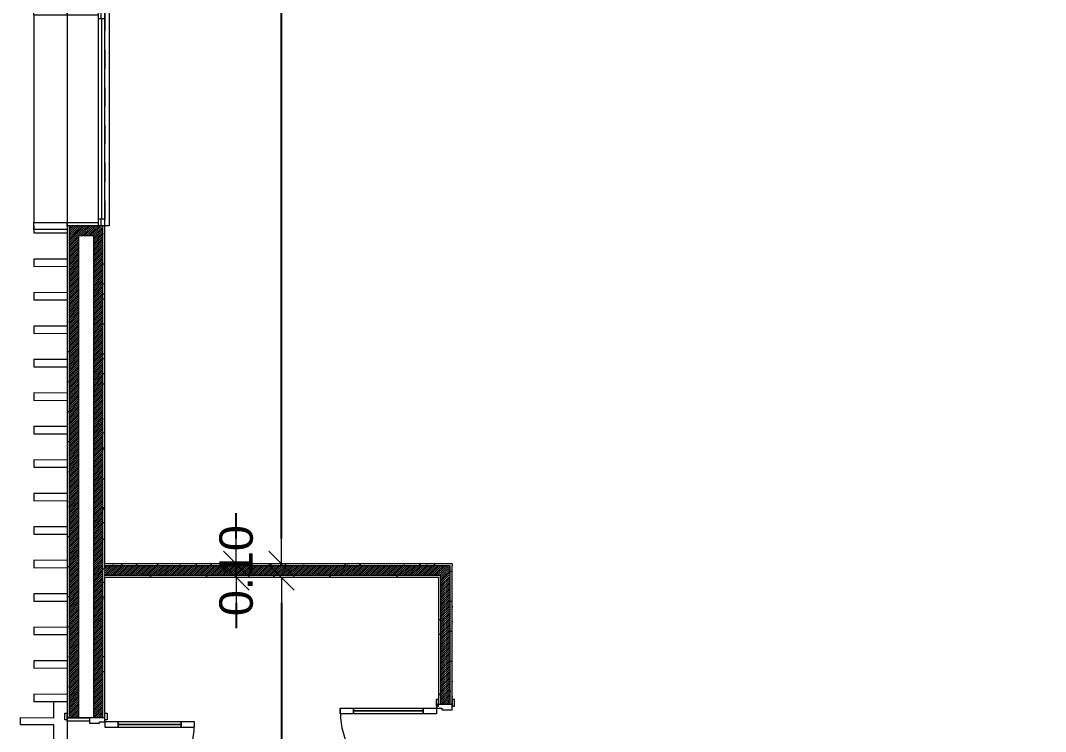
# Model space of a CAD drawing. Header units: millimetres. Extents: x -284281 to 1648660, y -821378 to -151356.
# Drawn here: x -207253 to -199593, y -229953 to -224643 of the extents above; entities that cross this region are included whole.
import ezdxf

# ---------------------------------------------------------------- set-up
doc = ezdxf.new("R2010")
doc.units = ezdxf.units.MM
doc.header["$MEASUREMENT"] = 0
doc.set_wipeout_variables(frame=1)
doc.linetypes.add('Traits', pattern=[282.222223, 141.111112, -141.111112])
doc.linetypes.add('Wipeout_Contour', pattern=[1000, 0, -1000])
doc.layers.get('Defpoints').update_dxf_attribs({"color": 250})
for name, color, linetype in [('Cotations - 1_100', 7, 'Continuous'), ('Fenêtres ARCHICAD', 7, 'Continuous'), ('Nouveau_0', 7, 'Continuous'), ('Portes ARCHICAD', 7, 'Continuous'), ('Structure - Murs extérieurs', 7, 'Continuous')]:
    doc.layers.add(name, color=color, linetype=linetype)
doc.styles.add('STYLE_GENERE_2', font='arial.ttf')
doc.dimstyles.new('STYLE_GENERE__4', dxfattribs={"dimtxt": 250, "dimasz": 190, "dimexe": 0.18, "dimexo": 0.0625, "dimgap": 0, "dimtad": 0, "dimlfac": 0.001, "dimzin": 0, "dimdsep": 46, "dimtxsty": 'STYLE_GENERE_2', "dimblk": 'ARROWHEAD_6', "dimblk1": 'ARROWHEAD_6', "dimblk2": 'ARROWHEAD_6', "dimcen": 0.09, "dimse1": 1, "dimse2": 1, "dimclrd": 7, "dimclre": 7, "dimclrt": 7, "dimazin": 0, "dimtfac": 1, "dimtdec": 4, "dimtmove": 0, "dimatfit": 3, "dimfxl": 1, "dimtolj": 1, "dimtzin": 0, "dimarcsym": 0})
pattern_1 = [(45, (0, 175), (-55.684659, 55.684659), [0, -52.5, 0, -78.75]), (110, (175, 175), (74.000794, 26.934086), [0, -38.5, 0, -66.5])]
pattern_2 = [(45, (0, 0), (-7.0710678, 7.0710678), [])]

# ---------------------------------------------------------------- blocks, each defined once
blk = doc.blocks.new('Fenêtre 25_2')
at = {"layer": 'Fenêtres ARCHICAD', "color": 7, "linetype": 'Continuous', "lineweight": 5}
for p, q in [((-775, 480), (-825, 480)), ((-825, 480), (-825, 230)), ((-775, 480), (775, 480)), ((-775, 230), (-775, 480)), ((825, 480), (775, 480)), ((775, 480), (775, 230)), ((825, 230), (825, 480)), ((-825, 230), (-775, 230)), ((-825, 230), (-800, 230)), ((-825, 230), (-800, 230)), ((-775, 230), (-800, 230)), ((-800, 230), (-800, 0)), ((-800, 215), (-800, 230)), ((-800, 215), (-800, 230)), ((-775, 0), (-775, 230)), ((800, 230), (775, 230)), ((775, 230), (775, 0)), ((775, 230), (825, 230)), ((800, 0), (800, 230)), ((800, 215), (800, 230)), ((800, 215), (800, 230)), ((800, 230), (825, 230)), ((800, 230), (825, 230)), ((-800, 145), (-800, 215)), ((-800, 145), (-800, 215)), ((-800, 145), (-800, 215)), ((-800, 145), (-800, 215)), ((800, 145), (800, 215)), ((800, 145), (800, 215)), ((800, 145), (800, 215)), ((800, 145), (800, 215)), ((-800, 35), (-800, 145)), ((-800, 35), (-800, 145)), ((-800, 35), (-800, 145)), ((-800, 35), (-800, 145)), ((800, 35), (800, 145)), ((800, 35), (800, 145)), ((800, 35), (800, 145)), ((800, 35), (800, 145)), ((-800, 0), (-800, 35)), ((-800, 0), (-800, 35)), ((-800, 0), (-775, 0)), ((-800, -35), (-800, 0)), ((-800, -35), (-800, 0)), ((775, 0), (800, 0)), ((800, 0), (800, 35)), ((800, 0), (800, 35)), ((800, -35), (800, 0)), ((800, -35), (800, 0)), ((-800, -20), (800, -20)), ((-800, -50), (-800, -35)), ((-800, -50), (-800, -35)), ((-800, -50), (-800, -83.3)), ((800, -50), (800, -35)), ((800, -50), (800, -35)), ((800, -83.3), (800, -50)), ((-800, -83.3), (800, -83.3))]:
    blk.add_line(p, q, dxfattribs=at)
at = {"layer": 'Fenêtres ARCHICAD', "color": 7, "linetype": 'Traits', "lineweight": 5}
blk.add_line((-800, -50), (800, -50), dxfattribs=at)
at = {"color": 254, "linetype": 'Wipeout_Contour', "lineweight": 0, "ltscale": 3003.33026}
blk.add_wipeout([(-750, 0), (-750, -50), (750, -50), (750, 0)], dxfattribs=at).dxf.layer = 'Fenêtres ARCHICAD'
at = {"layer": 'Fenêtres ARCHICAD', "color": 7, "linetype": 'Continuous', "lineweight": 5}
for p, q in [((-800, 0), (-750, 0)), ((-750, 0), (-750, -50)), ((-750, 0), (750, 0)), ((750, -50), (750, 0)), ((750, 0), (800, 0)), ((-750, -50), (-800, -50)), ((-750, -25), (750, -25)), ((750, -50), (-750, -50)), ((800, -50), (750, -50))]:
    blk.add_line(p, q, dxfattribs=at)
blk = doc.blocks.new('Porte double 25')
at = {"layer": 'Portes ARCHICAD', "color": 7, "linetype": 'Continuous', "lineweight": 5}
for p, q in [((-672, 672), (-672, 572)), ((-632, 672), (-672, 672)), ((-632, 572), (-632, 672)), ((632, 572), (632, 672)), ((632, 672), (672, 672)), ((672, 672), (672, 572)), ((-672, 572), (-632, 572)), ((-652, 572), (-652, 100)), ((672, 572), (632, 572)), ((652, 572), (652, 100)), ((-632, 100), (-672, 100)), ((-672, 100), (-672, 0)), ((-632, 0), (-632, 100)), ((632, 0), (632, 100)), ((632, 100), (672, 100)), ((672, 100), (672, 0)), ((-737, 0), (-737, 19)), ((-737, 19), (-687, 19)), ((-687, 0), (-737, 0)), ((-700, 0), (-737, 0)), ((-700, 0), (-737, 0)), ((-672, 0), (-700, 0)), ((-700, 0), (-700, -115)), ((-700, 0), (-700, -15)), ((-700, 0), (-700, -15)), ((-687, 19), (-687, 0)), ((-672, -40), (-672, 0)), ((-672, 0), (-632, 0)), ((672, 0), (632, 0)), ((700, 0), (672, 0)), ((672, 0), (672, -40)), ((687, 19), (737, 19)), ((687, 0), (687, 19)), ((737, 0), (687, 0)), ((700, -115), (700, 0)), ((700, 0), (700, -15)), ((700, 0), (700, -15)), ((700, 0), (737, 0)), ((700, 0), (737, 0)), ((737, 19), (737, 0)), ((-700, -15), (-700, -85)), ((-700, -15), (-700, -85)), ((-660, -40), (-672, -40)), ((-660, -115), (-660, -40)), ((672, -40), (660, -40)), ((660, -40), (660, -115)), ((700, -15), (700, -85)), ((700, -15), (700, -85)), ((-700, -85), (-700, -115)), ((-700, -85), (-700, -115)), ((-700, -280), (-700, -115)), ((-700, -115), (-675, -115)), ((-700, -115), (-660, -115)), ((-700, -115), (-700, -195)), ((-700, -115), (-700, -195)), ((-675, -115), (-675, -280)), ((660, -115), (700, -115)), ((675, -280), (675, -115)), ((675, -115), (700, -115)), ((700, -85), (700, -115)), ((700, -85), (700, -115)), ((700, -115), (700, -280)), ((700, -115), (700, -195)), ((700, -115), (700, -195)), ((-700, -195), (-700, -265)), ((-700, -195), (-700, -265)), ((700, -195), (700, -265)), ((700, -195), (700, -265)), ((-737, -299), (-737, -280)), ((-737, -280), (-687, -280)), ((-700, -280), (-737, -280)), ((-700, -280), (-737, -280)), ((-687, -299), (-737, -299)), ((-700, -265), (-700, -280)), ((-700, -265), (-700, -280)), ((-675, -280), (-700, -280)), ((-687, -280), (-687, -299)), ((700, -280), (675, -280)), ((687, -280), (737, -280)), ((687, -299), (687, -280)), ((737, -299), (687, -299)), ((700, -265), (700, -280)), ((700, -265), (700, -280)), ((700, -280), (737, -280)), ((700, -280), (737, -280)), ((737, -280), (737, -299))]:
    blk.add_line(p, q, dxfattribs=at)
at = {"layer": 'Portes ARCHICAD', "color": 7, "linetype": 'Continuous', "lineweight": 5, "flags": 128}
for points in [[(-672, 572), (-672, 100), (-652, 100), (-652, 572)], [(-652, 572), (-652, 100), (-632, 100), (-632, 572)], [(652, 572), (652, 100), (632, 100), (632, 572)], [(672, 572), (672, 100), (652, 100), (652, 572)]]:
    blk.add_lwpolyline(points, close=True, dxfattribs=at)
at = {"layer": 'Portes ARCHICAD', "color": 7, "linetype": 'Continuous', "lineweight": 5}
for centre, start, end in [((-672, 0), 0, 90), ((672, 0), 90, 180)]:
    blk.add_arc(centre, 672, start, end, dxfattribs=at)
blk = doc.blocks.new('Mur_4_1', base_point=(219225.5, -253395.6))
at = {"color": 254, "linetype": 'Wipeout_Contour', "lineweight": 0, "ltscale": 1265262.558585493}
blk.add_wipeout([(219225.5, -229852.4), (219240.5, -229852.4), (219240.5, -226177.6), (219225.5, -226177.6)], dxfattribs=at)
at = {"color": 254, "linetype": 'Wipeout_Contour', "lineweight": 0, "ltscale": 1265997.470005612}
blk.add_wipeout([(219505.5, -226177.6), (219490.5, -226177.6), (219490.5, -229852.4), (219505.5, -229852.4)], dxfattribs=at)
at = {"linetype": 'Continuous', "lineweight": 5, "true_color": 0x5f5f5f}
h = blk.add_hatch(dxfattribs=at)
h.set_pattern_fill('ENDUIT_0001', color=251, style=0, pattern_type=2)
h.set_pattern_definition(pattern_1)
h.paths.add_polyline_path([(219225.5, -229852.4), (219240.5, -229852.4), (219240.5, -226177.6), (219225.5, -226177.6)])
h = blk.add_hatch(dxfattribs=at)
h.set_pattern_fill('ENDUIT_0001', color=251, style=0, pattern_type=2)
h.set_pattern_definition(pattern_1)
h.paths.add_polyline_path([(219505.5, -226177.6), (219490.5, -226177.6), (219490.5, -229852.4), (219505.5, -229852.4)])
at = {"color": 254, "linetype": 'Wipeout_Contour', "lineweight": 0, "ltscale": 1265430.666701743}
blk.add_wipeout([(219240.5, -226177.6), (219240.5, -229852.4), (219310.5, -229852.4), (219310.5, -226247.6)], dxfattribs=at)
at = {"linetype": 'Continuous', "lineweight": 5, "true_color": 0x5f5f5f}
h = blk.add_hatch(dxfattribs=at)
h.set_pattern_fill('BRIQUES_TERRE_CUITE__INT_97', color=251, style=0, pattern_type=2)
h.set_pattern_definition(pattern_2)
h.paths.add_polyline_path([(219240.5, -226177.6), (219240.5, -229852.4), (219310.5, -229852.4), (219310.5, -226247.6)])
at = {"color": 7, "linetype": 'Continuous', "lineweight": 5}
for p, q in [((219225.5, -229852.4), (219225.5, -229815.4)), ((219240.5, -229852.4), (219225.5, -229852.4))]:
    blk.add_line(p, q, dxfattribs=at)
at = {"color": 254, "linetype": 'Wipeout_Contour', "lineweight": 0, "ltscale": 1265730.470584759}
blk.add_wipeout([(219420.5, -226247.6), (219310.5, -226247.6), (219310.5, -229852.4), (219420.5, -229852.4)], dxfattribs=at)
at = {"color": 7, "linetype": 'Continuous', "lineweight": 5}
blk.add_line((219310.5, -229852.4), (219240.5, -229852.4), dxfattribs=at)
at = {"color": 254, "linetype": 'Wipeout_Contour', "lineweight": 0, "ltscale": 1265879.579869993}
blk.add_wipeout([(219420.5, -226177.6), (219420.5, -229852.4), (219490.5, -229852.4), (219490.5, -226177.6)], dxfattribs=at)
at = {"linetype": 'Continuous', "lineweight": 5, "true_color": 0x5f5f5f}
h = blk.add_hatch(dxfattribs=at)
h.set_pattern_fill('BRIQUES_TERRE_CUITE__INT_97', color=251, style=0, pattern_type=2)
h.set_pattern_definition(pattern_2)
h.paths.add_polyline_path([(219420.5, -226177.6), (219420.5, -229852.4), (219490.5, -229852.4), (219490.5, -226177.6)])
at = {"color": 7, "linetype": 'Continuous', "lineweight": 5}
for p, q in [((219490.5, -229852.4), (219490.5, -226177.6)), ((219505.5, -226177.6), (219490.5, -226177.6)), ((219390.5, -229852.4), (219310.5, -229852.4)), ((219420.5, -229852.4), (219390.5, -229852.4)), ((219490.5, -229852.4), (219420.5, -229852.4)), ((219505.5, -229852.4), (219490.5, -229852.4)), ((219505.5, -229852.4), (219505.5, -229815.4))]:
    blk.add_line(p, q, dxfattribs=at)
at = {"color": 7, "linetype": 'Continuous', "lineweight": 5, "flags": 128}
blk.add_lwpolyline([(219505.5, -229852.4), (219505.5, -226177.6)], dxfattribs=at)
at = {"layer": 'Portes ARCHICAD', "color": 7, "linetype": 'Continuous', "lineweight": 5, "zscale": 1000, "rotation": 270}
blk.add_blockref('Porte double 25', (219505.5, -230552.4), dxfattribs=at)
at = {"color": 254, "linetype": 'Wipeout_Contour', "lineweight": 0, "ltscale": 1260384.985733226}
blk.add_wipeout([(219310.5, -226247.6), (219420.5, -226247.6), (219420.5, -226177.6), (219240.5, -226177.6)], dxfattribs=at)
at = {"linetype": 'Continuous', "lineweight": 5, "true_color": 0x5f5f5f}
h = blk.add_hatch(dxfattribs=at)
h.set_pattern_fill('BRIQUES_TERRE_CUITE__INT_97', color=251, style=0, pattern_type=2)
h.set_pattern_definition(pattern_2)
h.paths.add_polyline_path([(219310.5, -226247.6), (219420.5, -226247.6), (219420.5, -226177.6), (219240.5, -226177.6)])
at = {"color": 7, "linetype": 'Continuous', "lineweight": 5}
for p, q in [((219225.5, -226177.6), (219225.5, -226202.6)), ((219240.5, -226177.6), (219225.5, -226177.6)), ((219240.5, -226177.6), (219240.5, -229852.4)), ((219310.5, -226177.6), (219240.5, -226177.6)), ((219310.5, -226177.6), (219240.5, -226177.6)), ((219420.5, -226177.6), (219310.5, -226177.6)), ((219420.5, -226177.6), (219310.5, -226177.6)), ((219455.5, -226177.6), (219420.5, -226177.6)), ((219490.5, -226177.6), (219455.5, -226177.6)), ((219310.5, -226247.6), (219310.5, -229852.4)), ((219310.5, -226247.6), (219420.5, -226247.6)), ((219420.5, -226247.6), (219420.5, -229852.4))]:
    blk.add_line(p, q, dxfattribs=at)
at = {"color": 7, "linetype": 'Continuous', "lineweight": 5, "flags": 128}
blk.add_lwpolyline([(219225.5, -226177.6), (219225.5, -229852.4)], dxfattribs=at)
at = {"layer": 'Fenêtres ARCHICAD', "color": 7, "linetype": 'Continuous', "lineweight": 5, "xscale": -1, "zscale": 1000, "rotation": 90}
blk.add_blockref('Fenêtre 25_2', (219455.5, -225377.6), dxfattribs=at)
blk = doc.blocks.new('Mur_116_1', base_point=(222085.8, -228716.8))
at = {"color": 254, "linetype": 'Wipeout_Contour', "lineweight": 0, "ltscale": 956410.255069}
blk.add_wipeout([(222085.8, -228716.8), (222100.8, -228716.8), (222100.8, -228701.8)], dxfattribs=at).dxf.layer = 'Structure - Murs extérieurs'
at = {"color": 254, "linetype": 'Wipeout_Contour', "lineweight": 0, "ltscale": 956415.615188}
blk.add_wipeout([(222000.8, -228801.8), (222015.8, -228801.8), (222015.8, -228786.8)], dxfattribs=at).dxf.layer = 'Structure - Murs extérieurs'
at = {"layer": 'Structure - Murs extérieurs', "linetype": 'Continuous', "lineweight": 5, "true_color": 0x5f5f5f}
h = blk.add_hatch(dxfattribs=at)
h.set_pattern_fill('ENDUIT_0001', color=251, style=0, pattern_type=2)
h.set_pattern_definition(pattern_1)
h.paths.add_polyline_path([(222085.8, -228716.8), (222100.8, -228716.8), (222100.8, -228701.8)])
h = blk.add_hatch(dxfattribs=at)
h.set_pattern_fill('ENDUIT_0001', color=251, style=0, pattern_type=2)
h.set_pattern_definition(pattern_1)
h.paths.add_polyline_path([(222000.8, -228801.8), (222015.8, -228801.8), (222015.8, -228786.8)])
at = {"color": 254, "linetype": 'Wipeout_Contour', "lineweight": 0, "ltscale": 956451.812131}
blk.add_wipeout([(222015.8, -228786.8), (222085.8, -228786.8), (222085.8, -228716.8)], dxfattribs=at).dxf.layer = 'Structure - Murs extérieurs'
at = {"layer": 'Structure - Murs extérieurs', "linetype": 'Continuous', "lineweight": 5, "true_color": 0x5f5f5f}
h = blk.add_hatch(dxfattribs=at)
h.set_pattern_fill('BRIQUES_TERRE_CUITE__INT_97', color=251, style=0, pattern_type=2)
h.set_pattern_definition(pattern_2)
h.paths.add_polyline_path([(222015.8, -228786.8), (222085.8, -228786.8), (222085.8, -228716.8)])
at = {"color": 254, "linetype": 'Wipeout_Contour', "lineweight": 0, "ltscale": 956389.023397}
blk.add_wipeout([(222085.8, -228716.8), (222100.8, -228701.8), (222085.8, -228701.8)], dxfattribs=at).dxf.layer = 'Structure - Murs extérieurs'
at = {"color": 254, "linetype": 'Wipeout_Contour', "lineweight": 0, "ltscale": 956394.383102}
blk.add_wipeout([(222000.8, -228801.8), (222015.8, -228786.8), (222000.8, -228786.8)], dxfattribs=at).dxf.layer = 'Structure - Murs extérieurs'
at = {"layer": 'Structure - Murs extérieurs', "linetype": 'Continuous', "lineweight": 5, "true_color": 0x5f5f5f}
h = blk.add_hatch(dxfattribs=at)
h.set_pattern_fill('ENDUIT_0001', color=251, style=0, pattern_type=2)
h.set_pattern_definition(pattern_1)
h.paths.add_polyline_path([(222085.8, -228716.8), (222100.8, -228701.8), (222085.8, -228701.8)])
h = blk.add_hatch(dxfattribs=at)
h.set_pattern_fill('ENDUIT_0001', color=251, style=0, pattern_type=2)
h.set_pattern_definition(pattern_1)
h.paths.add_polyline_path([(222000.8, -228801.8), (222015.8, -228786.8), (222000.8, -228786.8)])
at = {"color": 254, "linetype": 'Wipeout_Contour', "lineweight": 0, "ltscale": 1271594.392427572}
blk.add_wipeout([(222085.8, -228701.8), (219505.5, -228701.8), (219505.5, -228716.8), (222085.8, -228716.8)], dxfattribs=at).dxf.layer = 'Structure - Murs extérieurs'
at = {"color": 254, "linetype": 'Wipeout_Contour', "lineweight": 0, "ltscale": 1271720.631224923}
blk.add_wipeout([(222000.8, -228786.8), (219505.5, -228786.8), (219505.5, -228801.8), (222000.8, -228801.8)], dxfattribs=at).dxf.layer = 'Structure - Murs extérieurs'
at = {"layer": 'Structure - Murs extérieurs', "linetype": 'Continuous', "lineweight": 5, "true_color": 0x5f5f5f}
h = blk.add_hatch(dxfattribs=at)
h.set_pattern_fill('ENDUIT_0001', color=251, style=0, pattern_type=2)
h.set_pattern_definition(pattern_1)
h.paths.add_polyline_path([(222085.8, -228701.8), (219505.5, -228701.8), (219505.5, -228716.8), (222085.8, -228716.8)])
h = blk.add_hatch(dxfattribs=at)
h.set_pattern_fill('ENDUIT_0001', color=251, style=0, pattern_type=2)
h.set_pattern_definition(pattern_1)
h.paths.add_polyline_path([(222000.8, -228786.8), (219505.5, -228786.8), (219505.5, -228801.8), (222000.8, -228801.8)])
at = {"color": 254, "linetype": 'Wipeout_Contour', "lineweight": 0, "ltscale": 956352.807097}
blk.add_wipeout([(222015.8, -228786.8), (222085.8, -228716.8), (222015.8, -228716.8)], dxfattribs=at).dxf.layer = 'Structure - Murs extérieurs'
at = {"layer": 'Structure - Murs extérieurs', "linetype": 'Continuous', "lineweight": 5, "true_color": 0x5f5f5f}
h = blk.add_hatch(dxfattribs=at)
h.set_pattern_fill('BRIQUES_TERRE_CUITE__INT_97', color=251, style=0, pattern_type=2)
h.set_pattern_definition(pattern_2)
h.paths.add_polyline_path([(222015.8, -228786.8), (222085.8, -228716.8), (222015.8, -228716.8)])
at = {"layer": 'Structure - Murs extérieurs', "color": 7, "linetype": 'Continuous', "lineweight": 5}
blk.add_line((222085.8, -228786.8), (222085.8, -228716.8), dxfattribs=at)
at = {"layer": 'Structure - Murs extérieurs', "color": 7, "linetype": 'Continuous', "lineweight": 5, "flags": 128}
blk.add_lwpolyline([(222100.8, -228701.8), (222100.8, -228716.8)], dxfattribs=at)
at = {"color": 254, "linetype": 'Wipeout_Contour', "lineweight": 0, "ltscale": 1271619.194695133}
blk.add_wipeout([(222015.8, -228716.8), (219505.5, -228716.8), (219505.5, -228786.8), (222015.8, -228786.8)], dxfattribs=at).dxf.layer = 'Structure - Murs extérieurs'
at = {"layer": 'Structure - Murs extérieurs', "linetype": 'Continuous', "lineweight": 5, "true_color": 0x5f5f5f}
h = blk.add_hatch(dxfattribs=at)
h.set_pattern_fill('BRIQUES_TERRE_CUITE__INT_97', color=251, style=0, pattern_type=2)
h.set_pattern_definition(pattern_2)
h.paths.add_polyline_path([(222015.8, -228716.8), (219505.5, -228716.8), (219505.5, -228786.8), (222015.8, -228786.8)])
at = {"layer": 'Structure - Murs extérieurs', "color": 7, "linetype": 'Continuous', "lineweight": 5}
for p, q in [((222015.8, -228716.8), (219505.5, -228716.8)), ((222085.8, -228716.8), (222015.8, -228716.8)), ((219505.5, -228786.8), (222015.8, -228786.8)), ((222015.8, -228801.8), (222015.8, -228786.8))]:
    blk.add_line(p, q, dxfattribs=at)
at = {"layer": 'Structure - Murs extérieurs', "color": 7, "linetype": 'Continuous', "lineweight": 5, "flags": 128}
for points in [[(222100.8, -228701.8), (219505.5, -228701.8)], [(219505.5, -228801.8), (222000.8, -228801.8)]]:
    blk.add_lwpolyline(points, dxfattribs=at)
blk = doc.blocks.new('Porte double 25_6')
at = {"layer": 'Portes ARCHICAD', "color": 7, "linetype": 'Continuous', "lineweight": 5}
for p, q in [((-722, 722), (-722, 622)), ((-682, 722), (-722, 722)), ((-682, 622), (-682, 722)), ((682, 622), (682, 722)), ((682, 722), (722, 722)), ((722, 722), (722, 622)), ((-722, 622), (-682, 622)), ((-702, 622), (-702, 100)), ((722, 622), (682, 622)), ((702, 622), (702, 100)), ((-682, 100), (-722, 100)), ((-722, 100), (-722, 0)), ((-682, 0), (-682, 100)), ((682, 0), (682, 100)), ((682, 100), (722, 100)), ((722, 100), (722, 0)), ((-737, 4), (-787, 4)), ((-787, 4), (-787, -15)), ((-722, 0), (-750, 0)), ((-750, 0), (-750, -115)), ((-737, -15), (-737, 4)), ((-722, -40), (-722, 0)), ((-722, 0), (-682, 0)), ((722, 0), (682, 0)), ((750, 0), (722, 0)), ((722, 0), (722, -40)), ((787, 4), (737, 4)), ((737, 4), (737, -15)), ((750, -115), (750, 0)), ((787, -15), (787, 4)), ((-787, -15), (-737, -15)), ((-750, -15), (-787, -15)), ((-750, -15), (-787, -15)), ((-750, -30), (-750, -15)), ((-750, -30), (-750, -15)), ((-750, -100), (-750, -30)), ((-750, -100), (-750, -30)), ((-710, -40), (-722, -40)), ((-710, -115), (-710, -40)), ((722, -40), (710, -40)), ((710, -40), (710, -115)), ((737, -15), (787, -15)), ((750, -30), (750, -15)), ((750, -30), (750, -15)), ((750, -15), (787, -15)), ((750, -15), (787, -15)), ((750, -100), (750, -30)), ((750, -100), (750, -30)), ((-737, -115), (-787, -115)), ((-787, -115), (-787, -134)), ((-750, -115), (-787, -115)), ((-750, -115), (-787, -115)), ((-787, -134), (-737, -134)), ((-750, -115), (-750, -100)), ((-750, -115), (-750, -100)), ((-750, -115), (-710, -115)), ((-737, -134), (-737, -115)), ((710, -115), (750, -115)), ((787, -115), (737, -115)), ((737, -115), (737, -134)), ((737, -134), (787, -134)), ((750, -115), (750, -100)), ((750, -115), (750, -100)), ((750, -115), (787, -115)), ((750, -115), (787, -115)), ((787, -134), (787, -115))]:
    blk.add_line(p, q, dxfattribs=at)
at = {"layer": 'Portes ARCHICAD', "color": 7, "linetype": 'Continuous', "lineweight": 5, "flags": 128}
for points in [[(-722, 622), (-722, 100), (-702, 100), (-702, 622)], [(-702, 622), (-702, 100), (-682, 100), (-682, 622)], [(702, 622), (702, 100), (682, 100), (682, 622)], [(722, 622), (722, 100), (702, 100), (702, 622)]]:
    blk.add_lwpolyline(points, close=True, dxfattribs=at)
at = {"layer": 'Portes ARCHICAD', "color": 7, "linetype": 'Continuous', "lineweight": 5}
for centre, start, end in [((-722, 0), 0, 90), ((722, 0), 90, 180)]:
    blk.add_arc(centre, 722, start, end, dxfattribs=at)
blk = doc.blocks.new('Mur_118_1', base_point=(222085.8, -232288.4))
at = {"color": 254, "linetype": 'Wipeout_Contour', "lineweight": 0, "ltscale": 1276708.667819422}
blk.add_wipeout([(222085.8, -229752.4), (222100.8, -229752.4), (222100.8, -228716.8), (222085.8, -228716.8)], dxfattribs=at).dxf.layer = 'Structure - Murs extérieurs'
at = {"color": 254, "linetype": 'Wipeout_Contour', "lineweight": 0, "ltscale": 1276594.102988949}
blk.add_wipeout([(222000.8, -228801.8), (222000.8, -229752.4), (222015.8, -229752.4), (222015.8, -228801.8)], dxfattribs=at).dxf.layer = 'Structure - Murs extérieurs'
at = {"color": 254, "linetype": 'Wipeout_Contour', "lineweight": 0, "ltscale": 1283654.887754297}
blk.add_wipeout([(222000.8, -232203.4), (222015.8, -232203.4), (222015.8, -231252.4), (222000.8, -231252.4)], dxfattribs=at).dxf.layer = 'Structure - Murs extérieurs'
at = {"color": 254, "linetype": 'Wipeout_Contour', "lineweight": 0, "ltscale": 1284012.987495647}
blk.add_wipeout([(222085.8, -231252.4), (222085.8, -232288.4), (222100.8, -232288.4), (222100.8, -231252.4)], dxfattribs=at).dxf.layer = 'Structure - Murs extérieurs'
at = {"layer": 'Structure - Murs extérieurs', "linetype": 'Continuous', "lineweight": 5, "true_color": 0x5f5f5f}
h = blk.add_hatch(dxfattribs=at)
h.set_pattern_fill('ENDUIT_0001', color=251, style=0, pattern_type=2)
h.set_pattern_definition(pattern_1)
h.paths.add_polyline_path([(222085.8, -229752.4), (222100.8, -229752.4), (222100.8, -228716.8), (222085.8, -228716.8)])
h = blk.add_hatch(dxfattribs=at)
h.set_pattern_fill('ENDUIT_0001', color=251, style=0, pattern_type=2)
h.set_pattern_definition(pattern_1)
h.paths.add_polyline_path([(222000.8, -228801.8), (222000.8, -229752.4), (222015.8, -229752.4), (222015.8, -228801.8)])
h = blk.add_hatch(dxfattribs=at)
h.set_pattern_fill('ENDUIT_0001', color=251, style=0, pattern_type=2)
h.set_pattern_definition(pattern_1)
h.paths.add_polyline_path([(222000.8, -232203.4), (222015.8, -232203.4), (222015.8, -231252.4), (222000.8, -231252.4)])
h = blk.add_hatch(dxfattribs=at)
h.set_pattern_fill('ENDUIT_0001', color=251, style=0, pattern_type=2)
h.set_pattern_definition(pattern_1)
h.paths.add_polyline_path([(222085.8, -231252.4), (222085.8, -232288.4), (222100.8, -232288.4), (222100.8, -231252.4)])
at = {"color": 254, "linetype": 'Wipeout_Contour', "lineweight": 0, "ltscale": 1276690.841349543}
blk.add_wipeout([(222015.8, -229752.4), (222085.8, -229752.4), (222085.8, -228786.8), (222015.8, -228786.8)], dxfattribs=at).dxf.layer = 'Structure - Murs extérieurs'
at = {"color": 254, "linetype": 'Wipeout_Contour', "lineweight": 0, "ltscale": 1283794.185990134}
blk.add_wipeout([(222015.8, -231252.4), (222015.8, -232218.4), (222085.8, -232218.4), (222085.8, -231252.4)], dxfattribs=at).dxf.layer = 'Structure - Murs extérieurs'
at = {"layer": 'Structure - Murs extérieurs', "linetype": 'Continuous', "lineweight": 5, "true_color": 0x5f5f5f}
h = blk.add_hatch(dxfattribs=at)
h.set_pattern_fill('BRIQUES_TERRE_CUITE__INT_97', color=251, style=0, pattern_type=2)
h.set_pattern_definition(pattern_2)
h.paths.add_polyline_path([(222015.8, -229752.4), (222085.8, -229752.4), (222085.8, -228786.8), (222015.8, -228786.8)])
h = blk.add_hatch(dxfattribs=at)
h.set_pattern_fill('BRIQUES_TERRE_CUITE__INT_97', color=251, style=0, pattern_type=2)
h.set_pattern_definition(pattern_2)
h.paths.add_polyline_path([(222015.8, -231252.4), (222015.8, -232218.4), (222085.8, -232218.4), (222085.8, -231252.4)])
at = {"layer": 'Structure - Murs extérieurs', "color": 7, "linetype": 'Continuous', "lineweight": 5}
for p, q in [((222085.8, -228786.8), (222085.8, -228716.8)), ((222015.8, -228801.8), (222015.8, -228786.8)), ((222015.8, -228801.8), (222015.8, -229752.4)), ((222085.8, -229752.4), (222085.8, -228786.8)), ((222000.8, -229752.4), (222000.8, -229715.4)), ((222100.8, -229752.4), (222100.8, -229715.4)), ((222015.8, -229752.4), (222000.8, -229752.4)), ((222085.8, -229752.4), (222015.8, -229752.4)), ((222100.8, -229752.4), (222085.8, -229752.4)), ((222000.8, -231252.4), (222000.8, -231289.4)), ((222015.8, -231252.4), (222000.8, -231252.4)), ((222015.8, -231252.4), (222015.8, -232203.4)), ((222085.8, -231252.4), (222015.8, -231252.4)), ((222085.8, -232218.4), (222085.8, -231252.4)), ((222100.8, -231252.4), (222085.8, -231252.4)), ((222100.8, -231252.4), (222100.8, -231289.4)), ((222015.8, -232218.4), (222015.8, -232203.4)), ((222085.8, -232288.4), (222085.8, -232218.4))]:
    blk.add_line(p, q, dxfattribs=at)
at = {"layer": 'Structure - Murs extérieurs', "color": 7, "linetype": 'Continuous', "lineweight": 5, "flags": 128}
for points in [[(222100.8, -229752.4), (222100.8, -228716.8)], [(222000.8, -228801.8), (222000.8, -229752.4)], [(222000.8, -231252.4), (222000.8, -232203.4)], [(222100.8, -232288.4), (222100.8, -231252.4)]]:
    blk.add_lwpolyline(points, dxfattribs=at)
at = {"layer": 'Portes ARCHICAD', "color": 7, "linetype": 'Continuous', "lineweight": 5, "zscale": 1000, "rotation": 90}
blk.add_blockref('Porte double 25_6', (221985.8, -230502.4), dxfattribs=at)
blk = doc.blocks.new('Tôle profilée 25_12')
at = {"color": 7, "linetype": 'Continuous', "lineweight": 5}
for p, q in [((-250, 3674.9), (-250, 3650)), ((-250, 3650), (-250, 3622.5)), ((-250, 3622.5), (0, 3623.5)), ((0, 3623.5), (0, 3426.5)), ((-250, 3427.5), (-250, 3400)), ((0, 3426.5), (-250, 3427.5)), ((-250, 3400), (-250, 3372.5)), ((-250, 3372.5), (0, 3373.5)), ((0, 3373.5), (0, 3176.5)), ((-250, 3177.5), (-250, 3150)), ((0, 3176.5), (-250, 3177.5)), ((-250, 3150), (-250, 3122.5)), ((-250, 3122.5), (0, 3123.5)), ((0, 3123.5), (0, 2926.5)), ((-250, 2927.5), (-250, 2900)), ((0, 2926.5), (-250, 2927.5)), ((-250, 2900), (-250, 2872.5)), ((-250, 2872.5), (0, 2873.5)), ((0, 2873.5), (0, 2676.5)), ((-250, 2677.5), (-250, 2650)), ((0, 2676.5), (-250, 2677.5)), ((-250, 2650), (-250, 2622.5)), ((-250, 2622.5), (0, 2623.5)), ((0, 2623.5), (0, 2426.5)), ((-250, 2427.5), (-250, 2400)), ((0, 2426.5), (-250, 2427.5)), ((-250, 2400), (-250, 2372.5)), ((-250, 2372.5), (0, 2373.5)), ((0, 2373.5), (0, 2176.5)), ((-250, 2177.5), (-250, 2150)), ((0, 2176.5), (-250, 2177.5)), ((-250, 2150), (-250, 2122.5)), ((-250, 2122.5), (0, 2123.5)), ((0, 2123.5), (0, 1926.5)), ((-250, 1927.5), (-250, 1900)), ((0, 1926.5), (-250, 1927.5)), ((-250, 1900), (-250, 1872.5)), ((-250, 1872.5), (0, 1873.5)), ((0, 1873.5), (0, 1676.5)), ((-250, 1677.5), (-250, 1650)), ((0, 1676.5), (-250, 1677.5)), ((-250, 1650), (-250, 1622.5)), ((-250, 1622.5), (0, 1623.5)), ((0, 1623.5), (0, 1426.5)), ((-250, 1427.5), (-250, 1400)), ((0, 1426.5), (-250, 1427.5)), ((-250, 1400), (-250, 1372.5)), ((-250, 1372.5), (0, 1373.5)), ((0, 1373.5), (0, 1176.5)), ((-250, 1177.5), (-250, 1150)), ((0, 1176.5), (-250, 1177.5)), ((-250, 1150), (-250, 1122.5)), ((-250, 1122.5), (0, 1123.5)), ((0, 1123.5), (0, 926.5)), ((-250, 927.5), (-250, 900)), ((0, 926.5), (-250, 927.5)), ((-250, 900), (-250, 872.5)), ((-250, 872.5), (0, 873.5)), ((0, 873.5), (0, 676.5)), ((-250, 677.5), (-250, 650)), ((0, 676.5), (-250, 677.5)), ((-250, 650), (-250, 622.5)), ((-250, 622.5), (0, 623.5)), ((0, 623.5), (0, 426.5)), ((-250, 427.5), (-250, 400)), ((0, 426.5), (-250, 427.5)), ((-250, 400), (-250, 372.5)), ((-250, 372.5), (0, 373.5)), ((0, 373.5), (0, 176.5)), ((-250, 177.5), (-250, 150)), ((0, 176.5), (-250, 177.5)), ((-250, 150), (-250, 122.5)), ((-250, 122.5), (0, 123.5)), ((0, 123.5), (0, 0))]:
    blk.add_line(p, q, dxfattribs=at)
blk = doc.blocks.new('Tôle profilée 25_42')
at = {"color": 7, "linetype": 'Continuous', "lineweight": 5}
for p, q in [((-250, 1652.7), (-250, 1650)), ((-250, 1650), (-250, 1622.5)), ((-250, 1622.5), (0, 1623.5)), ((0, 1623.5), (0, 1426.5)), ((-250, 1427.5), (-250, 1400)), ((0, 1426.5), (-250, 1427.5)), ((-250, 1400), (-250, 1372.5)), ((-250, 1372.5), (0, 1373.5)), ((0, 1373.5), (0, 1176.5)), ((-250, 1177.5), (-250, 1150)), ((0, 1176.5), (-250, 1177.5)), ((-250, 1150), (-250, 1122.5)), ((-250, 1122.5), (0, 1123.5)), ((0, 1123.5), (0, 926.5)), ((-250, 927.5), (-250, 900)), ((0, 926.5), (-250, 927.5)), ((-250, 900), (-250, 872.5)), ((-250, 872.5), (0, 873.5)), ((0, 873.5), (0, 676.5)), ((-250, 677.5), (-250, 650)), ((0, 676.5), (-250, 677.5)), ((-250, 650), (-250, 622.5)), ((-250, 622.5), (0, 623.5)), ((0, 623.5), (0, 426.5)), ((-250, 427.5), (-250, 400)), ((0, 426.5), (-250, 427.5)), ((-250, 400), (-250, 372.5)), ((-250, 372.5), (0, 373.5)), ((0, 373.5), (0, 176.5)), ((-250, 177.5), (-250, 150)), ((0, 176.5), (-250, 177.5)), ((-250, 150), (-250, 122.5)), ((-250, 122.5), (0, 123.5)), ((0, 123.5), (0, 0))]:
    blk.add_line(p, q, dxfattribs=at)
blk = doc.blocks.new('ARROWHEAD_6')
at = {"color": 0, "linetype": 'Continuous', "lineweight": 0}
for p, q in [((-0.5, -0.5), (0.5, 0.5)), ((0, 0), (-1, 0))]:
    blk.add_line(p, q, dxfattribs=at)
blk = doc.blocks.new('*D1322')
at = {"layer": 'Cotations - 1_100', "color": 7, "linetype": 'Continuous', "lineweight": -2, "transparency": 16777216}
for p, q in [((-205303, -228991.8), (-205303, -230186.3)), ((-205303, -232013.4), (-205303, -230834.6))]:
    blk.add_line(p, q, dxfattribs=at)
at = {"layer": 'Defpoints', "color": 0, "linetype": 'Continuous', "transparency": 16777216}
for p in [(-205376.2, -228801.8), (-205303, -228801.8), (-205376.2, -232203.4)]:
    blk.add_point(p, dxfattribs=at)
at = {"layer": 'Cotations - 1_100', "color": 7, "linetype": 'Continuous', "lineweight": -2, "transparency": 16777216, "xscale": 190, "yscale": 190, "zscale": 190}
for p, rotation in [((-205303, -228801.8), 90), ((-205303, -232203.4), 270)]:
    blk.add_blockref('ARROWHEAD_6', p, dxfattribs=dict(at, rotation=rotation))
at = {"layer": 'Cotations - 1_100', "color": 7, "linetype": 'Continuous', "lineweight": 5, "transparency": 16777216, "insert": (-205303, -230510.4), "char_height": 250, "attachment_point": 5, "rotation": 90, "style": 'STYLE_GENERE_2'}
blk.add_mtext('\\A1;3.40', dxfattribs=at)
blk = doc.blocks.new('*D1323')
at = {"layer": 'Cotations - 1_100', "color": 7, "linetype": 'Continuous', "lineweight": -2, "transparency": 16777216}
for p, q in [((-205640.5, -228511.8), (-205640.5, -228321.8)), ((-205640.5, -228801.8), (-205640.5, -228701.8)), ((-205640.5, -228991.8), (-205640.5, -229181.8))]:
    blk.add_line(p, q, dxfattribs=at)
at = {"layer": 'Defpoints', "color": 0, "linetype": 'Continuous', "transparency": 16777216}
for p in [(-205640.5, -228701.8), (-205326.2, -228701.8), (-205376.2, -228801.8)]:
    blk.add_point(p, dxfattribs=at)
at = {"layer": 'Cotations - 1_100', "color": 7, "linetype": 'Continuous', "lineweight": -2, "transparency": 16777216, "xscale": 190, "yscale": 190, "zscale": 190}
for p, rotation in [((-205640.5, -228701.8), 270), ((-205640.5, -228801.8), 90)]:
    blk.add_blockref('ARROWHEAD_6', p, dxfattribs=dict(at, rotation=rotation))
at = {"layer": 'Cotations - 1_100', "color": 7, "linetype": 'Continuous', "lineweight": 5, "transparency": 16777216, "insert": (-205640.5, -228751.8), "char_height": 250, "attachment_point": 5, "rotation": 90, "style": 'STYLE_GENERE_2'}
blk.add_mtext('\\A1;0.10', dxfattribs=at)
blk = doc.blocks.new('*D1324')
at = {"layer": 'Cotations - 1_100', "color": 7, "linetype": 'Continuous', "lineweight": -2, "transparency": 16777216}
for p, q in [((-205303, -207225.8), (-205303, -217452.2)), ((-205303, -228511.8), (-205303, -218300.1))]:
    blk.add_line(p, q, dxfattribs=at)
at = {"layer": 'Defpoints', "color": 0, "linetype": 'Continuous', "transparency": 16777216}
for p in [(-205326.2, -207035.8), (-205303, -207035.8), (-205326.2, -228701.8)]:
    blk.add_point(p, dxfattribs=at)
at = {"layer": 'Cotations - 1_100', "color": 7, "linetype": 'Continuous', "lineweight": -2, "transparency": 16777216, "xscale": 190, "yscale": 190, "zscale": 190}
for p, rotation in [((-205303, -207035.8), 90), ((-205303, -228701.8), 270)]:
    blk.add_blockref('ARROWHEAD_6', p, dxfattribs=dict(at, rotation=rotation))
at = {"layer": 'Cotations - 1_100', "color": 7, "linetype": 'Continuous', "lineweight": 5, "transparency": 16777216, "insert": (-205303, -217876.2), "char_height": 250, "attachment_point": 5, "rotation": 90, "style": 'STYLE_GENERE_2'}
blk.add_mtext('\\A1;21.67', dxfattribs=at)

msp = doc.modelspace()

# ---------------------------------------------------------------- block references
at = {"color": 7, "lineweight": 5}
msp.add_blockref('Mur_4_1', (-206903.78973, -253395.57129), dxfattribs=at)

# ---------------------------------------------------------------- next in the draw order: block references
at = {"color": 7, "linetype": 'Continuous', "lineweight": 5, "zscale": 1000}
msp.add_blockref('Tôle profilée 25_12', (-206903.78973, -229852.41815), dxfattribs=at)
at = {"color": 7, "linetype": 'Continuous', "lineweight": 5, "xscale": -1, "zscale": 1000, "rotation": 180}
msp.add_blockref('Tôle profilée 25_42', (-207003.29814, -229726.92464), dxfattribs=at)
at = {"layer": 'Structure - Murs extérieurs', "color": 211, "lineweight": 5, "true_color": 0xfe55ff}
msp.add_blockref('Mur_116_1', (-204043.52641, -228716.76301), dxfattribs=at)

# ---------------------------------------------------------------- next in the draw order: block references
msp.add_blockref('Mur_118_1', (-204043.52641, -232288.387), dxfattribs=at)

# ---------------------------------------------------------------- next in the draw order: dimensions: what is measured, and where the dimension line sits
at = {"layer": 'Cotations - 1_100', "color": 7, "linetype": 'Continuous', "lineweight": 5}
for base, p1, p2, picture, middle in [((-205302.97815, -207035.75355), (-205326.15807, -228701.76301), (-205326.15807, -207035.75355), '*D1324', (-205302.97815, -217876.18581)), ((-205640.47815, -228701.76301), (-205376.15807, -228801.76301), (-205326.15807, -228701.76301), '*D1323', (-205640.47815, -228751.76301)), ((-205302.97815, -228801.76301), (-205376.15807, -232203.387), (-205376.15807, -228801.76301), '*D1322', (-205302.97815, -230510.44124))]:
    dim = msp.add_linear_dim(base=base, p1=p1, p2=p2, angle=90, dimstyle='STYLE_GENERE__4', dxfattribs=at)
    dim.commit()
    dim.dimension.update_dxf_attribs({"geometry": picture, "text_midpoint": middle, "dimtype": 160, "text_rotation": 90})

# ---------------------------------------------------------------- next in the draw order: linework, layer by layer
at = {"layer": 'Nouveau_0', "color": 7, "linetype": 'Continuous', "lineweight": 5}
msp.add_lwpolyline([(-181903.29814, -173395.57011), (-181903.29814, -253395.57011), (-206903.29814, -253395.57011), (-206903.29814, -173395.57011)], close=True, dxfattribs=at)

doc.saveas('drawing.dxf')
